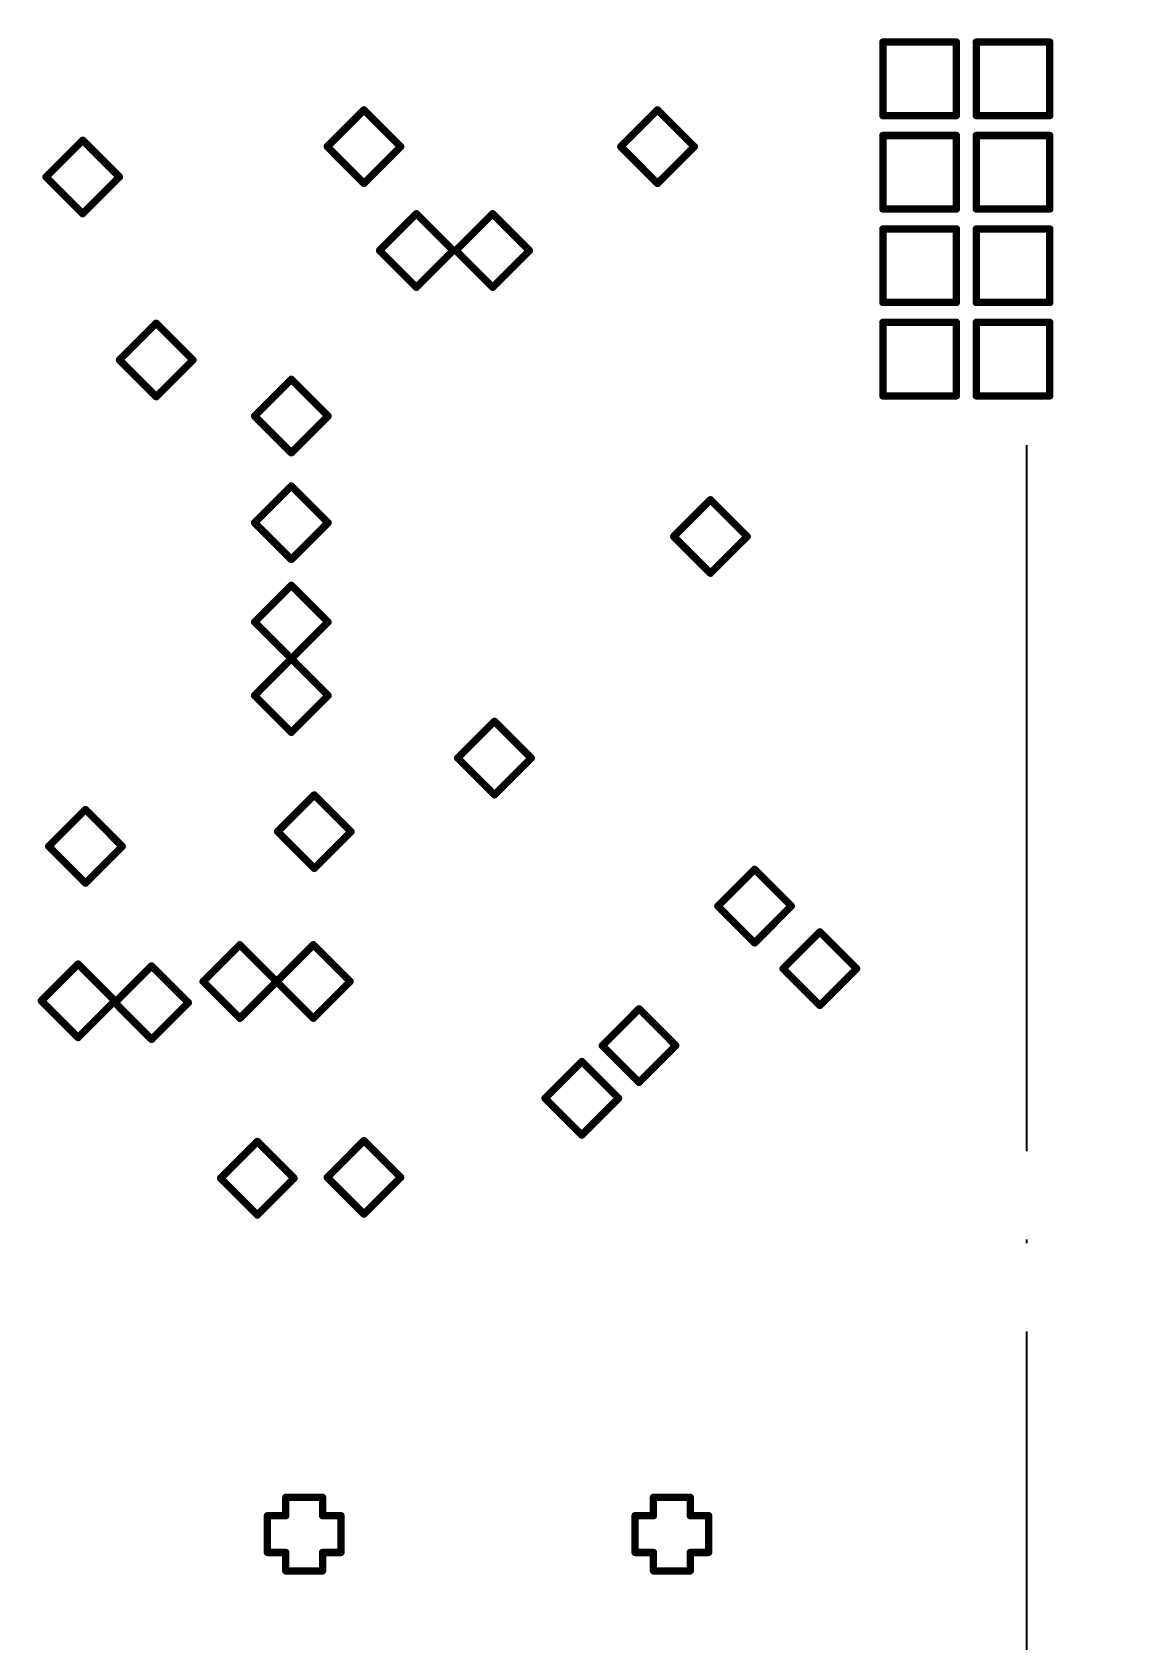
# Model space of a CAD drawing. Header units: millimetres. Extents: x -55 to 2039, y 0 to 512.
# Drawn here: x 207.21 to 237.42, y 171.47 to 215.18 of the extents above; entities that cross this region are included whole.
import ezdxf
from ezdxf import colors
from ezdxf.entities.mleader import LeaderData, LeaderLine
from ezdxf.enums import TextEntityAlignment as Align
from ezdxf.math import Vec2, Vec3

# ---------------------------------------------------------------- set-up
doc = ezdxf.new("R2010")
doc.units = ezdxf.units.MM
doc.linetypes.add('ACAD_ISO04W100', pattern=[30, 24, -3, 0, -3])
doc.linetypes.add('Сплошная', pattern=[0])
for name, color, linetype in [('Drill Drawing', 1, 'Continuous'), ('Виды', 30, 'Continuous'), ('Размеры', 121, 'Continuous')]:
    doc.layers.add(name, color=color, linetype=linetype)
doc.layers.add('текст', color=2, linetype='Continuous', lineweight=30)
doc.styles.add('GOST TYPE B', font='', dxfattribs={"height": 3.5})
doc.styles.get('GOST TYPE B').set_extended_font_data('GOST type B')

# ---------------------------------------------------------------- blocks, each defined once
blk = doc.blocks.new('Шероховатость')
at = {"lineweight": 50, "transparency": 16777216}
for p, q in [((-32.506, -11.445), (-28.785, -5)), ((-28.785, -5), (-5, -5)), ((-10.278, -11.581), (-7.16, -6.181)), ((-34.366, -8.223), (-32.506, -11.445)), ((-11.836, -8.881), (-10.278, -11.581))]:
    blk.add_line(p, q, dxfattribs=at)
at = {"layer": 'текст', "linetype": 'Continuous', "lineweight": 25, "transparency": 16777216, "insert": (-29.093, -6.142), "char_height": 5, "attachment_point": 1, "style": 'GOST TYPE B'}
blk.add_mtext_dynamic_manual_height_columns('Ra6,3{\\fGOST Type AU|b1|i0|c204|p2;(   )}', width=25.94731, gutter_width=17.5, heights=[0], dxfattribs=at)
blk = doc.blocks.new('_DotSmall')
at = {"color": 0, "linetype": 'ByBlock', "lineweight": 60, "const_width": 0.5}
blk.add_lwpolyline([(-0.0625, 0, 1), (0.0625, 0, 1)], format="xyb", close=True, dxfattribs=at)
blk = doc.blocks.new('Вид с →')
at = {"linetype": 'Continuous', "lineweight": 25, "transparency": 16777216}
for q in [(28.03, 4.046), (30.858, 4.046)]:
    blk.add_line((29.444, 2.632), q, dxfattribs=at)
blk.add_circle((32.944, 2.632), 3.5, dxfattribs=at)
blk.add_circle((32.944, 2.632), 3.5, dxfattribs=at)
at = {"linetype": 'Continuous', "lineweight": 50, "transparency": 16777216, "style": 'GOST TYPE B'}
blk.add_attdef('ВИД(_:_)', text='', height=7, dxfattribs=at).set_placement((27.226, 3.5), align=Align.MIDDLE_RIGHT)

msp = doc.modelspace()

# ---------------------------------------------------------------- linework, layer by layer
at = {"layer": 'Drill Drawing'}
for points in [[(230.3456, 214.9145, 0.2, 0.2, 0), (232.3456, 214.9145, 0.2, 0.2, 0)], [(230.3456, 212.9145, 0.2, 0.2, 0), (230.3456, 214.9145, 0.2, 0.2, 0)], [(232.3456, 212.9145, 0.2, 0.2, 0), (232.3456, 214.9145, 0.2, 0.2, 0)], [(232.8856, 214.9145, 0.2, 0.2, 0), (234.8856, 214.9145, 0.2, 0.2, 0)], [(232.8856, 212.9145, 0.2, 0.2, 0), (232.8856, 214.9145, 0.2, 0.2, 0)], [(234.8856, 212.9145, 0.2, 0.2, 0), (234.8856, 214.9145, 0.2, 0.2, 0)], [(215.2306, 212.0715, 0.2, 0.2, 0), (216.2306, 213.0715, 0.2, 0.2, 0)], [(216.2306, 213.0715, 0.2, 0.2, 0), (217.2306, 212.0715, 0.2, 0.2, 0)], [(223.2166, 212.0715, 0.2, 0.2, 0), (224.2166, 213.0715, 0.2, 0.2, 0)], [(224.2166, 213.0715, 0.2, 0.2, 0), (225.2166, 212.0715, 0.2, 0.2, 0)], [(230.3456, 212.9145, 0.2, 0.2, 0), (232.3456, 212.9145, 0.2, 0.2, 0)], [(232.8856, 212.9145, 0.2, 0.2, 0), (234.8856, 212.9145, 0.2, 0.2, 0)], [(230.3456, 212.3745, 0.2, 0.2, 0), (232.3456, 212.3745, 0.2, 0.2, 0)], [(230.3456, 210.3745, 0.2, 0.2, 0), (230.3456, 212.3745, 0.2, 0.2, 0)], [(232.3456, 210.3745, 0.2, 0.2, 0), (232.3456, 212.3745, 0.2, 0.2, 0)], [(232.8856, 212.3745, 0.2, 0.2, 0), (234.8856, 212.3745, 0.2, 0.2, 0)], [(232.8856, 210.3745, 0.2, 0.2, 0), (232.8856, 212.3745, 0.2, 0.2, 0)], [(234.8856, 210.3745, 0.2, 0.2, 0), (234.8856, 212.3745, 0.2, 0.2, 0)], [(207.5806, 211.2465, 0.2, 0.2, 0), (208.5806, 212.2465, 0.2, 0.2, 0)], [(208.5806, 212.2465, 0.2, 0.2, 0), (209.5806, 211.2465, 0.2, 0.2, 0)], [(215.2306, 212.0715, 0.2, 0.2, 0), (216.2306, 211.0715, 0.2, 0.2, 0)], [(216.2306, 211.0715, 0.2, 0.2, 0), (217.2306, 212.0715, 0.2, 0.2, 0)], [(223.2166, 212.0715, 0.2, 0.2, 0), (224.2166, 211.0715, 0.2, 0.2, 0)], [(224.2166, 211.0715, 0.2, 0.2, 0), (225.2166, 212.0715, 0.2, 0.2, 0)], [(207.5806, 211.2465, 0.2, 0.2, 0), (208.5806, 210.2465, 0.2, 0.2, 0)], [(208.5806, 210.2465, 0.2, 0.2, 0), (209.5806, 211.2465, 0.2, 0.2, 0)], [(216.6556, 209.2465, 0.2, 0.2, 0), (217.6556, 210.2465, 0.2, 0.2, 0)], [(217.6556, 210.2465, 0.2, 0.2, 0), (218.6556, 209.2465, 0.2, 0.2, 0)], [(218.7306, 209.2465, 0.2, 0.2, 0), (219.7306, 210.2465, 0.2, 0.2, 0)], [(219.7306, 210.2465, 0.2, 0.2, 0), (220.7306, 209.2465, 0.2, 0.2, 0)], [(230.3456, 210.3745, 0.2, 0.2, 0), (232.3456, 210.3745, 0.2, 0.2, 0)], [(232.8856, 210.3745, 0.2, 0.2, 0), (234.8856, 210.3745, 0.2, 0.2, 0)], [(230.3456, 209.8345, 0.2, 0.2, 0), (232.3456, 209.8345, 0.2, 0.2, 0)], [(230.3456, 207.8345, 0.2, 0.2, 0), (230.3456, 209.8345, 0.2, 0.2, 0)], [(232.3456, 207.8345, 0.2, 0.2, 0), (232.3456, 209.8345, 0.2, 0.2, 0)], [(232.8856, 209.8345, 0.2, 0.2, 0), (234.8856, 209.8345, 0.2, 0.2, 0)], [(232.8856, 207.8345, 0.2, 0.2, 0), (232.8856, 209.8345, 0.2, 0.2, 0)], [(234.8856, 207.8345, 0.2, 0.2, 0), (234.8856, 209.8345, 0.2, 0.2, 0)], [(216.6556, 209.2465, 0.2, 0.2, 0), (217.6556, 208.2465, 0.2, 0.2, 0)], [(217.6556, 208.2465, 0.2, 0.2, 0), (218.6556, 209.2465, 0.2, 0.2, 0)], [(218.7306, 209.2465, 0.2, 0.2, 0), (219.7306, 208.2465, 0.2, 0.2, 0)], [(219.7306, 208.2465, 0.2, 0.2, 0), (220.7306, 209.2465, 0.2, 0.2, 0)], [(230.3456, 207.8345, 0.2, 0.2, 0), (232.3456, 207.8345, 0.2, 0.2, 0)], [(232.8856, 207.8345, 0.2, 0.2, 0), (234.8856, 207.8345, 0.2, 0.2, 0)], [(209.5806, 206.2715, 0.2, 0.2, 0), (210.5806, 207.2715, 0.2, 0.2, 0)], [(210.5806, 207.2715, 0.2, 0.2, 0), (211.5806, 206.2715, 0.2, 0.2, 0)], [(230.3456, 207.2945, 0.2, 0.2, 0), (232.3456, 207.2945, 0.2, 0.2, 0)], [(230.3456, 205.2945, 0.2, 0.2, 0), (230.3456, 207.2945, 0.2, 0.2, 0)], [(232.3456, 205.2945, 0.2, 0.2, 0), (232.3456, 207.2945, 0.2, 0.2, 0)], [(232.8856, 207.2945, 0.2, 0.2, 0), (234.8856, 207.2945, 0.2, 0.2, 0)], [(232.8856, 205.2945, 0.2, 0.2, 0), (232.8856, 207.2945, 0.2, 0.2, 0)], [(234.8856, 205.2945, 0.2, 0.2, 0), (234.8856, 207.2945, 0.2, 0.2, 0)], [(209.5806, 206.2715, 0.2, 0.2, 0), (210.5806, 205.2715, 0.2, 0.2, 0)], [(210.5806, 205.2715, 0.2, 0.2, 0), (211.5806, 206.2715, 0.2, 0.2, 0)], [(213.2556, 204.7465, 0.2, 0.2, 0), (214.2556, 205.7465, 0.2, 0.2, 0)], [(214.2556, 205.7465, 0.2, 0.2, 0), (215.2556, 204.7465, 0.2, 0.2, 0)], [(230.3456, 205.2945, 0.2, 0.2, 0), (232.3456, 205.2945, 0.2, 0.2, 0)], [(232.8856, 205.2945, 0.2, 0.2, 0), (234.8856, 205.2945, 0.2, 0.2, 0)], [(213.2556, 204.7465, 0.2, 0.2, 0), (214.2556, 203.7465, 0.2, 0.2, 0)], [(214.2556, 203.7465, 0.2, 0.2, 0), (215.2556, 204.7465, 0.2, 0.2, 0)], [(213.2556, 201.8465, 0.2, 0.2, 0), (214.2556, 202.8465, 0.2, 0.2, 0)], [(214.2556, 202.8465, 0.2, 0.2, 0), (215.2556, 201.8465, 0.2, 0.2, 0)], [(224.6556, 201.4715, 0.2, 0.2, 0), (225.6556, 202.4715, 0.2, 0.2, 0)], [(225.6556, 202.4715, 0.2, 0.2, 0), (226.6556, 201.4715, 0.2, 0.2, 0)], [(213.2556, 201.8465, 0.2, 0.2, 0), (214.2556, 200.8465, 0.2, 0.2, 0)], [(214.2556, 200.8465, 0.2, 0.2, 0), (215.2556, 201.8465, 0.2, 0.2, 0)], [(224.6556, 201.4715, 0.2, 0.2, 0), (225.6556, 200.4715, 0.2, 0.2, 0)], [(225.6556, 200.4715, 0.2, 0.2, 0), (226.6556, 201.4715, 0.2, 0.2, 0)], [(213.2556, 199.1465, 0.2, 0.2, 0), (214.2556, 200.1465, 0.2, 0.2, 0)], [(214.2556, 200.1465, 0.2, 0.2, 0), (215.2556, 199.1465, 0.2, 0.2, 0)], [(213.2556, 199.1465, 0.2, 0.2, 0), (214.2556, 198.1465, 0.2, 0.2, 0)], [(214.2556, 198.1465, 0.2, 0.2, 0), (215.2556, 199.1465, 0.2, 0.2, 0)], [(213.2556, 197.1465, 0.2, 0.2, 0), (214.2556, 198.1465, 0.2, 0.2, 0)], [(214.2556, 198.1465, 0.2, 0.2, 0), (215.2556, 197.1465, 0.2, 0.2, 0)], [(213.2556, 197.1465, 0.2, 0.2, 0), (214.2556, 196.1465, 0.2, 0.2, 0)], [(214.2556, 196.1465, 0.2, 0.2, 0), (215.2556, 197.1465, 0.2, 0.2, 0)], [(218.7806, 195.4465, 0.2, 0.2, 0), (219.7806, 196.4465, 0.2, 0.2, 0)], [(219.7806, 196.4465, 0.2, 0.2, 0), (220.7806, 195.4465, 0.2, 0.2, 0)], [(218.7806, 195.4465, 0.2, 0.2, 0), (219.7806, 194.4465, 0.2, 0.2, 0)], [(219.7806, 194.4465, 0.2, 0.2, 0), (220.7806, 195.4465, 0.2, 0.2, 0)], [(213.8806, 193.4465, 0.2, 0.2, 0), (214.8806, 194.4465, 0.2, 0.2, 0)], [(214.8806, 194.4465, 0.2, 0.2, 0), (215.8806, 193.4465, 0.2, 0.2, 0)], [(207.6556, 193.0465, 0.2, 0.2, 0), (208.6556, 194.0465, 0.2, 0.2, 0)], [(208.6556, 194.0465, 0.2, 0.2, 0), (209.6556, 193.0465, 0.2, 0.2, 0)], [(213.8806, 193.4465, 0.2, 0.2, 0), (214.8806, 192.4465, 0.2, 0.2, 0)], [(214.8806, 192.4465, 0.2, 0.2, 0), (215.8806, 193.4465, 0.2, 0.2, 0)], [(207.6556, 193.0465, 0.2, 0.2, 0), (208.6556, 192.0465, 0.2, 0.2, 0)], [(208.6556, 192.0465, 0.2, 0.2, 0), (209.6556, 193.0465, 0.2, 0.2, 0)], [(225.8556, 191.4215, 0.2, 0.2, 0), (226.8556, 192.4215, 0.2, 0.2, 0)], [(226.8556, 192.4215, 0.2, 0.2, 0), (227.8556, 191.4215, 0.2, 0.2, 0)], [(225.8556, 191.4215, 0.2, 0.2, 0), (226.8556, 190.4215, 0.2, 0.2, 0)], [(226.8556, 190.4215, 0.2, 0.2, 0), (227.8556, 191.4215, 0.2, 0.2, 0)], [(227.6306, 189.7215, 0.2, 0.2, 0), (228.6306, 190.7215, 0.2, 0.2, 0)], [(228.6306, 190.7215, 0.2, 0.2, 0), (229.6306, 189.7215, 0.2, 0.2, 0)], [(211.8556, 189.3715, 0.2, 0.2, 0), (212.8556, 190.3715, 0.2, 0.2, 0)], [(212.8556, 190.3715, 0.2, 0.2, 0), (213.8556, 189.3715, 0.2, 0.2, 0)], [(213.8556, 189.3715, 0.2, 0.2, 0), (214.8556, 190.3715, 0.2, 0.2, 0)], [(214.8556, 190.3715, 0.2, 0.2, 0), (215.8556, 189.3715, 0.2, 0.2, 0)], [(207.4556, 188.8465, 0.2, 0.2, 0), (208.4556, 189.8465, 0.2, 0.2, 0)], [(208.4556, 189.8465, 0.2, 0.2, 0), (209.4556, 188.8465, 0.2, 0.2, 0)], [(209.4556, 188.7965, 0.2, 0.2, 0), (210.4556, 189.7965, 0.2, 0.2, 0)], [(210.4556, 189.7965, 0.2, 0.2, 0), (211.4556, 188.7965, 0.2, 0.2, 0)], [(227.6306, 189.7215, 0.2, 0.2, 0), (228.6306, 188.7215, 0.2, 0.2, 0)], [(228.6306, 188.7215, 0.2, 0.2, 0), (229.6306, 189.7215, 0.2, 0.2, 0)], [(211.8556, 189.3715, 0.2, 0.2, 0), (212.8556, 188.3715, 0.2, 0.2, 0)], [(212.8556, 188.3715, 0.2, 0.2, 0), (213.8556, 189.3715, 0.2, 0.2, 0)], [(213.8556, 189.3715, 0.2, 0.2, 0), (214.8556, 188.3715, 0.2, 0.2, 0)], [(214.8556, 188.3715, 0.2, 0.2, 0), (215.8556, 189.3715, 0.2, 0.2, 0)], [(207.4556, 188.8465, 0.2, 0.2, 0), (208.4556, 187.8465, 0.2, 0.2, 0)], [(208.4556, 187.8465, 0.2, 0.2, 0), (209.4556, 188.8465, 0.2, 0.2, 0)], [(209.4556, 188.7965, 0.2, 0.2, 0), (210.4556, 187.7965, 0.2, 0.2, 0)], [(210.4556, 187.7965, 0.2, 0.2, 0), (211.4556, 188.7965, 0.2, 0.2, 0)], [(222.713, 187.6289, 0.2, 0.2, 0), (223.713, 188.6289, 0.2, 0.2, 0)], [(223.713, 188.6289, 0.2, 0.2, 0), (224.713, 187.6289, 0.2, 0.2, 0)], [(222.713, 187.6289, 0.2, 0.2, 0), (223.713, 186.6289, 0.2, 0.2, 0)], [(223.713, 186.6289, 0.2, 0.2, 0), (224.713, 187.6289, 0.2, 0.2, 0)], [(221.1556, 186.1965, 0.2, 0.2, 0), (222.1556, 187.1965, 0.2, 0.2, 0)], [(222.1556, 187.1965, 0.2, 0.2, 0), (223.1556, 186.1965, 0.2, 0.2, 0)], [(221.1556, 186.1965, 0.2, 0.2, 0), (222.1556, 185.1965, 0.2, 0.2, 0)], [(222.1556, 185.1965, 0.2, 0.2, 0), (223.1556, 186.1965, 0.2, 0.2, 0)], [(212.3306, 184.0215, 0.2, 0.2, 0), (213.3306, 185.0215, 0.2, 0.2, 0)], [(213.3306, 185.0215, 0.2, 0.2, 0), (214.3306, 184.0215, 0.2, 0.2, 0)], [(215.2306, 184.0465, 0.2, 0.2, 0), (216.2306, 185.0465, 0.2, 0.2, 0)], [(216.2306, 185.0465, 0.2, 0.2, 0), (217.2306, 184.0465, 0.2, 0.2, 0)], [(212.3306, 184.0215, 0.2, 0.2, 0), (213.3306, 183.0215, 0.2, 0.2, 0)], [(213.3306, 183.0215, 0.2, 0.2, 0), (214.3306, 184.0215, 0.2, 0.2, 0)], [(215.2306, 184.0465, 0.2, 0.2, 0), (216.2306, 183.0465, 0.2, 0.2, 0)], [(216.2306, 183.0465, 0.2, 0.2, 0), (217.2306, 184.0465, 0.2, 0.2, 0)], [(214.1056, 174.8465, 0.2, 0.2, 0), (214.1056, 175.3465, 0.2, 0.2, 0)], [(214.1056, 175.3465, 0.2, 0.2, 0), (215.1056, 175.3465, 0.2, 0.2, 0)], [(215.1056, 174.8465, 0.2, 0.2, 0), (215.1056, 175.3465, 0.2, 0.2, 0)], [(224.1056, 174.8465, 0.2, 0.2, 0), (224.1056, 175.3465, 0.2, 0.2, 0)], [(224.1056, 175.3465, 0.2, 0.2, 0), (225.1056, 175.3465, 0.2, 0.2, 0)], [(225.1056, 174.8465, 0.2, 0.2, 0), (225.1056, 175.3465, 0.2, 0.2, 0)], [(213.6056, 173.8465, 0.2, 0.2, 0), (213.6056, 174.8465, 0.2, 0.2, 0)], [(213.6056, 174.8465, 0.2, 0.2, 0), (214.1056, 174.8465, 0.2, 0.2, 0)], [(215.1056, 174.8465, 0.2, 0.2, 0), (215.6056, 174.8465, 0.2, 0.2, 0)], [(215.6056, 173.8465, 0.2, 0.2, 0), (215.6056, 174.8465, 0.2, 0.2, 0)], [(223.6056, 173.8465, 0.2, 0.2, 0), (223.6056, 174.8465, 0.2, 0.2, 0)], [(223.6056, 174.8465, 0.2, 0.2, 0), (224.1056, 174.8465, 0.2, 0.2, 0)], [(225.1056, 174.8465, 0.2, 0.2, 0), (225.6056, 174.8465, 0.2, 0.2, 0)], [(225.6056, 173.8465, 0.2, 0.2, 0), (225.6056, 174.8465, 0.2, 0.2, 0)], [(213.6056, 173.8465, 0.2, 0.2, 0), (214.1056, 173.8465, 0.2, 0.2, 0)], [(214.1056, 173.3465, 0.2, 0.2, 0), (214.1056, 173.8465, 0.2, 0.2, 0)], [(215.1056, 173.8465, 0.2, 0.2, 0), (215.6056, 173.8465, 0.2, 0.2, 0)], [(215.1056, 173.3465, 0.2, 0.2, 0), (215.1056, 173.8465, 0.2, 0.2, 0)], [(223.6056, 173.8465, 0.2, 0.2, 0), (224.1056, 173.8465, 0.2, 0.2, 0)], [(224.1056, 173.3465, 0.2, 0.2, 0), (224.1056, 173.8465, 0.2, 0.2, 0)], [(225.1056, 173.8465, 0.2, 0.2, 0), (225.6056, 173.8465, 0.2, 0.2, 0)], [(225.1056, 173.3465, 0.2, 0.2, 0), (225.1056, 173.8465, 0.2, 0.2, 0)], [(214.1056, 173.3465, 0.2, 0.2, 0), (215.1056, 173.3465, 0.2, 0.2, 0)], [(224.1056, 173.3465, 0.2, 0.2, 0), (225.1056, 173.3465, 0.2, 0.2, 0)]]:
    msp.add_lwpolyline(points, format="xyseb", dxfattribs=at)
for points in [[(230.2956, 214.9145, 0.1, 0.1, 1), (230.3956, 214.9145, 0.1, 0.1, 1)], [(230.2956, 214.9145, 0.1, 0.1, 1), (230.3956, 214.9145, 0.1, 0.1, 1)], [(232.2956, 214.9145, 0.1, 0.1, 1), (232.3956, 214.9145, 0.1, 0.1, 1)], [(232.2956, 214.9145, 0.1, 0.1, 1), (232.3956, 214.9145, 0.1, 0.1, 1)], [(232.8356, 214.9145, 0.1, 0.1, 1), (232.9356, 214.9145, 0.1, 0.1, 1)], [(232.8356, 214.9145, 0.1, 0.1, 1), (232.9356, 214.9145, 0.1, 0.1, 1)], [(234.8356, 214.9145, 0.1, 0.1, 1), (234.9356, 214.9145, 0.1, 0.1, 1)], [(234.8356, 214.9145, 0.1, 0.1, 1), (234.9356, 214.9145, 0.1, 0.1, 1)], [(216.1806, 213.0715, 0.1, 0.1, 1), (216.2806, 213.0715, 0.1, 0.1, 1)], [(216.1806, 213.0715, 0.1, 0.1, 1), (216.2806, 213.0715, 0.1, 0.1, 1)], [(224.1666, 213.0715, 0.1, 0.1, 1), (224.2666, 213.0715, 0.1, 0.1, 1)], [(224.1666, 213.0715, 0.1, 0.1, 1), (224.2666, 213.0715, 0.1, 0.1, 1)], [(230.2956, 212.9145, 0.1, 0.1, 1), (230.3956, 212.9145, 0.1, 0.1, 1)], [(230.2956, 212.9145, 0.1, 0.1, 1), (230.3956, 212.9145, 0.1, 0.1, 1)], [(232.2956, 212.9145, 0.1, 0.1, 1), (232.3956, 212.9145, 0.1, 0.1, 1)], [(232.2956, 212.9145, 0.1, 0.1, 1), (232.3956, 212.9145, 0.1, 0.1, 1)], [(232.8356, 212.9145, 0.1, 0.1, 1), (232.9356, 212.9145, 0.1, 0.1, 1)], [(232.8356, 212.9145, 0.1, 0.1, 1), (232.9356, 212.9145, 0.1, 0.1, 1)], [(234.8356, 212.9145, 0.1, 0.1, 1), (234.9356, 212.9145, 0.1, 0.1, 1)], [(234.8356, 212.9145, 0.1, 0.1, 1), (234.9356, 212.9145, 0.1, 0.1, 1)], [(230.2956, 212.3745, 0.1, 0.1, 1), (230.3956, 212.3745, 0.1, 0.1, 1)], [(230.2956, 212.3745, 0.1, 0.1, 1), (230.3956, 212.3745, 0.1, 0.1, 1)], [(232.2956, 212.3745, 0.1, 0.1, 1), (232.3956, 212.3745, 0.1, 0.1, 1)], [(232.2956, 212.3745, 0.1, 0.1, 1), (232.3956, 212.3745, 0.1, 0.1, 1)], [(232.8356, 212.3745, 0.1, 0.1, 1), (232.9356, 212.3745, 0.1, 0.1, 1)], [(232.8356, 212.3745, 0.1, 0.1, 1), (232.9356, 212.3745, 0.1, 0.1, 1)], [(234.8356, 212.3745, 0.1, 0.1, 1), (234.9356, 212.3745, 0.1, 0.1, 1)], [(234.8356, 212.3745, 0.1, 0.1, 1), (234.9356, 212.3745, 0.1, 0.1, 1)], [(208.5306, 212.2465, 0.1, 0.1, 1), (208.6306, 212.2465, 0.1, 0.1, 1)], [(208.5306, 212.2465, 0.1, 0.1, 1), (208.6306, 212.2465, 0.1, 0.1, 1)], [(215.1806, 212.0715, 0.1, 0.1, 1), (215.2806, 212.0715, 0.1, 0.1, 1)], [(215.1806, 212.0715, 0.1, 0.1, 1), (215.2806, 212.0715, 0.1, 0.1, 1)], [(217.1806, 212.0715, 0.1, 0.1, 1), (217.2806, 212.0715, 0.1, 0.1, 1)], [(217.1806, 212.0715, 0.1, 0.1, 1), (217.2806, 212.0715, 0.1, 0.1, 1)], [(223.1666, 212.0715, 0.1, 0.1, 1), (223.2666, 212.0715, 0.1, 0.1, 1)], [(223.1666, 212.0715, 0.1, 0.1, 1), (223.2666, 212.0715, 0.1, 0.1, 1)], [(225.1666, 212.0715, 0.1, 0.1, 1), (225.2666, 212.0715, 0.1, 0.1, 1)], [(225.1666, 212.0715, 0.1, 0.1, 1), (225.2666, 212.0715, 0.1, 0.1, 1)], [(207.5306, 211.2465, 0.1, 0.1, 1), (207.6306, 211.2465, 0.1, 0.1, 1)], [(207.5306, 211.2465, 0.1, 0.1, 1), (207.6306, 211.2465, 0.1, 0.1, 1)], [(209.5306, 211.2465, 0.1, 0.1, 1), (209.6306, 211.2465, 0.1, 0.1, 1)], [(209.5306, 211.2465, 0.1, 0.1, 1), (209.6306, 211.2465, 0.1, 0.1, 1)], [(216.1806, 211.0715, 0.1, 0.1, 1), (216.2806, 211.0715, 0.1, 0.1, 1)], [(216.1806, 211.0715, 0.1, 0.1, 1), (216.2806, 211.0715, 0.1, 0.1, 1)], [(224.1666, 211.0715, 0.1, 0.1, 1), (224.2666, 211.0715, 0.1, 0.1, 1)], [(224.1666, 211.0715, 0.1, 0.1, 1), (224.2666, 211.0715, 0.1, 0.1, 1)], [(208.5306, 210.2465, 0.1, 0.1, 1), (208.6306, 210.2465, 0.1, 0.1, 1)], [(208.5306, 210.2465, 0.1, 0.1, 1), (208.6306, 210.2465, 0.1, 0.1, 1)], [(217.6056, 210.2465, 0.1, 0.1, 1), (217.7056, 210.2465, 0.1, 0.1, 1)], [(217.6056, 210.2465, 0.1, 0.1, 1), (217.7056, 210.2465, 0.1, 0.1, 1)], [(219.6806, 210.2465, 0.1, 0.1, 1), (219.7806, 210.2465, 0.1, 0.1, 1)], [(219.6806, 210.2465, 0.1, 0.1, 1), (219.7806, 210.2465, 0.1, 0.1, 1)], [(230.2956, 210.3745, 0.1, 0.1, 1), (230.3956, 210.3745, 0.1, 0.1, 1)], [(230.2956, 210.3745, 0.1, 0.1, 1), (230.3956, 210.3745, 0.1, 0.1, 1)], [(232.2956, 210.3745, 0.1, 0.1, 1), (232.3956, 210.3745, 0.1, 0.1, 1)], [(232.2956, 210.3745, 0.1, 0.1, 1), (232.3956, 210.3745, 0.1, 0.1, 1)], [(232.8356, 210.3745, 0.1, 0.1, 1), (232.9356, 210.3745, 0.1, 0.1, 1)], [(232.8356, 210.3745, 0.1, 0.1, 1), (232.9356, 210.3745, 0.1, 0.1, 1)], [(234.8356, 210.3745, 0.1, 0.1, 1), (234.9356, 210.3745, 0.1, 0.1, 1)], [(234.8356, 210.3745, 0.1, 0.1, 1), (234.9356, 210.3745, 0.1, 0.1, 1)], [(230.2956, 209.8345, 0.1, 0.1, 1), (230.3956, 209.8345, 0.1, 0.1, 1)], [(230.2956, 209.8345, 0.1, 0.1, 1), (230.3956, 209.8345, 0.1, 0.1, 1)], [(232.2956, 209.8345, 0.1, 0.1, 1), (232.3956, 209.8345, 0.1, 0.1, 1)], [(232.2956, 209.8345, 0.1, 0.1, 1), (232.3956, 209.8345, 0.1, 0.1, 1)], [(232.8356, 209.8345, 0.1, 0.1, 1), (232.9356, 209.8345, 0.1, 0.1, 1)], [(232.8356, 209.8345, 0.1, 0.1, 1), (232.9356, 209.8345, 0.1, 0.1, 1)], [(234.8356, 209.8345, 0.1, 0.1, 1), (234.9356, 209.8345, 0.1, 0.1, 1)], [(234.8356, 209.8345, 0.1, 0.1, 1), (234.9356, 209.8345, 0.1, 0.1, 1)], [(216.6056, 209.2465, 0.1, 0.1, 1), (216.7056, 209.2465, 0.1, 0.1, 1)], [(216.6056, 209.2465, 0.1, 0.1, 1), (216.7056, 209.2465, 0.1, 0.1, 1)], [(218.6056, 209.2465, 0.1, 0.1, 1), (218.7056, 209.2465, 0.1, 0.1, 1)], [(218.6056, 209.2465, 0.1, 0.1, 1), (218.7056, 209.2465, 0.1, 0.1, 1)], [(218.6806, 209.2465, 0.1, 0.1, 1), (218.7806, 209.2465, 0.1, 0.1, 1)], [(218.6806, 209.2465, 0.1, 0.1, 1), (218.7806, 209.2465, 0.1, 0.1, 1)], [(220.6806, 209.2465, 0.1, 0.1, 1), (220.7806, 209.2465, 0.1, 0.1, 1)], [(220.6806, 209.2465, 0.1, 0.1, 1), (220.7806, 209.2465, 0.1, 0.1, 1)], [(217.6056, 208.2465, 0.1, 0.1, 1), (217.7056, 208.2465, 0.1, 0.1, 1)], [(217.6056, 208.2465, 0.1, 0.1, 1), (217.7056, 208.2465, 0.1, 0.1, 1)], [(219.6806, 208.2465, 0.1, 0.1, 1), (219.7806, 208.2465, 0.1, 0.1, 1)], [(219.6806, 208.2465, 0.1, 0.1, 1), (219.7806, 208.2465, 0.1, 0.1, 1)], [(230.2956, 207.8345, 0.1, 0.1, 1), (230.3956, 207.8345, 0.1, 0.1, 1)], [(230.2956, 207.8345, 0.1, 0.1, 1), (230.3956, 207.8345, 0.1, 0.1, 1)], [(232.2956, 207.8345, 0.1, 0.1, 1), (232.3956, 207.8345, 0.1, 0.1, 1)], [(232.2956, 207.8345, 0.1, 0.1, 1), (232.3956, 207.8345, 0.1, 0.1, 1)], [(232.8356, 207.8345, 0.1, 0.1, 1), (232.9356, 207.8345, 0.1, 0.1, 1)], [(232.8356, 207.8345, 0.1, 0.1, 1), (232.9356, 207.8345, 0.1, 0.1, 1)], [(234.8356, 207.8345, 0.1, 0.1, 1), (234.9356, 207.8345, 0.1, 0.1, 1)], [(234.8356, 207.8345, 0.1, 0.1, 1), (234.9356, 207.8345, 0.1, 0.1, 1)], [(210.5306, 207.2715, 0.1, 0.1, 1), (210.6306, 207.2715, 0.1, 0.1, 1)], [(210.5306, 207.2715, 0.1, 0.1, 1), (210.6306, 207.2715, 0.1, 0.1, 1)], [(230.2956, 207.2945, 0.1, 0.1, 1), (230.3956, 207.2945, 0.1, 0.1, 1)], [(230.2956, 207.2945, 0.1, 0.1, 1), (230.3956, 207.2945, 0.1, 0.1, 1)], [(232.2956, 207.2945, 0.1, 0.1, 1), (232.3956, 207.2945, 0.1, 0.1, 1)], [(232.2956, 207.2945, 0.1, 0.1, 1), (232.3956, 207.2945, 0.1, 0.1, 1)], [(232.8356, 207.2945, 0.1, 0.1, 1), (232.9356, 207.2945, 0.1, 0.1, 1)], [(232.8356, 207.2945, 0.1, 0.1, 1), (232.9356, 207.2945, 0.1, 0.1, 1)], [(234.8356, 207.2945, 0.1, 0.1, 1), (234.9356, 207.2945, 0.1, 0.1, 1)], [(234.8356, 207.2945, 0.1, 0.1, 1), (234.9356, 207.2945, 0.1, 0.1, 1)], [(209.5306, 206.2715, 0.1, 0.1, 1), (209.6306, 206.2715, 0.1, 0.1, 1)], [(209.5306, 206.2715, 0.1, 0.1, 1), (209.6306, 206.2715, 0.1, 0.1, 1)], [(211.5306, 206.2715, 0.1, 0.1, 1), (211.6306, 206.2715, 0.1, 0.1, 1)], [(211.5306, 206.2715, 0.1, 0.1, 1), (211.6306, 206.2715, 0.1, 0.1, 1)], [(214.2056, 205.7465, 0.1, 0.1, 1), (214.3056, 205.7465, 0.1, 0.1, 1)], [(214.2056, 205.7465, 0.1, 0.1, 1), (214.3056, 205.7465, 0.1, 0.1, 1)], [(210.5306, 205.2715, 0.1, 0.1, 1), (210.6306, 205.2715, 0.1, 0.1, 1)], [(210.5306, 205.2715, 0.1, 0.1, 1), (210.6306, 205.2715, 0.1, 0.1, 1)], [(230.2956, 205.2945, 0.1, 0.1, 1), (230.3956, 205.2945, 0.1, 0.1, 1)], [(230.2956, 205.2945, 0.1, 0.1, 1), (230.3956, 205.2945, 0.1, 0.1, 1)], [(232.2956, 205.2945, 0.1, 0.1, 1), (232.3956, 205.2945, 0.1, 0.1, 1)], [(232.2956, 205.2945, 0.1, 0.1, 1), (232.3956, 205.2945, 0.1, 0.1, 1)], [(232.8356, 205.2945, 0.1, 0.1, 1), (232.9356, 205.2945, 0.1, 0.1, 1)], [(232.8356, 205.2945, 0.1, 0.1, 1), (232.9356, 205.2945, 0.1, 0.1, 1)], [(234.8356, 205.2945, 0.1, 0.1, 1), (234.9356, 205.2945, 0.1, 0.1, 1)], [(234.8356, 205.2945, 0.1, 0.1, 1), (234.9356, 205.2945, 0.1, 0.1, 1)], [(213.2056, 204.7465, 0.1, 0.1, 1), (213.3056, 204.7465, 0.1, 0.1, 1)], [(213.2056, 204.7465, 0.1, 0.1, 1), (213.3056, 204.7465, 0.1, 0.1, 1)], [(215.2056, 204.7465, 0.1, 0.1, 1), (215.3056, 204.7465, 0.1, 0.1, 1)], [(215.2056, 204.7465, 0.1, 0.1, 1), (215.3056, 204.7465, 0.1, 0.1, 1)], [(214.2056, 203.7465, 0.1, 0.1, 1), (214.3056, 203.7465, 0.1, 0.1, 1)], [(214.2056, 203.7465, 0.1, 0.1, 1), (214.3056, 203.7465, 0.1, 0.1, 1)], [(214.2056, 202.8465, 0.1, 0.1, 1), (214.3056, 202.8465, 0.1, 0.1, 1)], [(214.2056, 202.8465, 0.1, 0.1, 1), (214.3056, 202.8465, 0.1, 0.1, 1)], [(225.6056, 202.4715, 0.1, 0.1, 1), (225.7056, 202.4715, 0.1, 0.1, 1)], [(225.6056, 202.4715, 0.1, 0.1, 1), (225.7056, 202.4715, 0.1, 0.1, 1)], [(213.2056, 201.8465, 0.1, 0.1, 1), (213.3056, 201.8465, 0.1, 0.1, 1)], [(213.2056, 201.8465, 0.1, 0.1, 1), (213.3056, 201.8465, 0.1, 0.1, 1)], [(215.2056, 201.8465, 0.1, 0.1, 1), (215.3056, 201.8465, 0.1, 0.1, 1)], [(215.2056, 201.8465, 0.1, 0.1, 1), (215.3056, 201.8465, 0.1, 0.1, 1)], [(224.6056, 201.4715, 0.1, 0.1, 1), (224.7056, 201.4715, 0.1, 0.1, 1)], [(224.6056, 201.4715, 0.1, 0.1, 1), (224.7056, 201.4715, 0.1, 0.1, 1)], [(226.6056, 201.4715, 0.1, 0.1, 1), (226.7056, 201.4715, 0.1, 0.1, 1)], [(226.6056, 201.4715, 0.1, 0.1, 1), (226.7056, 201.4715, 0.1, 0.1, 1)], [(214.2056, 200.8465, 0.1, 0.1, 1), (214.3056, 200.8465, 0.1, 0.1, 1)], [(214.2056, 200.8465, 0.1, 0.1, 1), (214.3056, 200.8465, 0.1, 0.1, 1)], [(214.2056, 200.1465, 0.1, 0.1, 1), (214.3056, 200.1465, 0.1, 0.1, 1)], [(214.2056, 200.1465, 0.1, 0.1, 1), (214.3056, 200.1465, 0.1, 0.1, 1)], [(225.6056, 200.4715, 0.1, 0.1, 1), (225.7056, 200.4715, 0.1, 0.1, 1)], [(225.6056, 200.4715, 0.1, 0.1, 1), (225.7056, 200.4715, 0.1, 0.1, 1)], [(213.2056, 199.1465, 0.1, 0.1, 1), (213.3056, 199.1465, 0.1, 0.1, 1)], [(213.2056, 199.1465, 0.1, 0.1, 1), (213.3056, 199.1465, 0.1, 0.1, 1)], [(215.2056, 199.1465, 0.1, 0.1, 1), (215.3056, 199.1465, 0.1, 0.1, 1)], [(215.2056, 199.1465, 0.1, 0.1, 1), (215.3056, 199.1465, 0.1, 0.1, 1)], [(214.2056, 198.1465, 0.1, 0.1, 1), (214.3056, 198.1465, 0.1, 0.1, 1)], [(214.2056, 198.1465, 0.1, 0.1, 1), (214.3056, 198.1465, 0.1, 0.1, 1)], [(214.2056, 198.1465, 0.1, 0.1, 1), (214.3056, 198.1465, 0.1, 0.1, 1)], [(214.2056, 198.1465, 0.1, 0.1, 1), (214.3056, 198.1465, 0.1, 0.1, 1)], [(213.2056, 197.1465, 0.1, 0.1, 1), (213.3056, 197.1465, 0.1, 0.1, 1)], [(213.2056, 197.1465, 0.1, 0.1, 1), (213.3056, 197.1465, 0.1, 0.1, 1)], [(215.2056, 197.1465, 0.1, 0.1, 1), (215.3056, 197.1465, 0.1, 0.1, 1)], [(215.2056, 197.1465, 0.1, 0.1, 1), (215.3056, 197.1465, 0.1, 0.1, 1)], [(219.7306, 196.4465, 0.1, 0.1, 1), (219.8306, 196.4465, 0.1, 0.1, 1)], [(219.7306, 196.4465, 0.1, 0.1, 1), (219.8306, 196.4465, 0.1, 0.1, 1)], [(214.2056, 196.1465, 0.1, 0.1, 1), (214.3056, 196.1465, 0.1, 0.1, 1)], [(214.2056, 196.1465, 0.1, 0.1, 1), (214.3056, 196.1465, 0.1, 0.1, 1)], [(218.7306, 195.4465, 0.1, 0.1, 1), (218.8306, 195.4465, 0.1, 0.1, 1)], [(218.7306, 195.4465, 0.1, 0.1, 1), (218.8306, 195.4465, 0.1, 0.1, 1)], [(220.7306, 195.4465, 0.1, 0.1, 1), (220.8306, 195.4465, 0.1, 0.1, 1)], [(220.7306, 195.4465, 0.1, 0.1, 1), (220.8306, 195.4465, 0.1, 0.1, 1)], [(214.8306, 194.4465, 0.1, 0.1, 1), (214.9306, 194.4465, 0.1, 0.1, 1)], [(214.8306, 194.4465, 0.1, 0.1, 1), (214.9306, 194.4465, 0.1, 0.1, 1)], [(219.7306, 194.4465, 0.1, 0.1, 1), (219.8306, 194.4465, 0.1, 0.1, 1)], [(219.7306, 194.4465, 0.1, 0.1, 1), (219.8306, 194.4465, 0.1, 0.1, 1)], [(208.6056, 194.0465, 0.1, 0.1, 1), (208.7056, 194.0465, 0.1, 0.1, 1)], [(208.6056, 194.0465, 0.1, 0.1, 1), (208.7056, 194.0465, 0.1, 0.1, 1)], [(213.8306, 193.4465, 0.1, 0.1, 1), (213.9306, 193.4465, 0.1, 0.1, 1)], [(213.8306, 193.4465, 0.1, 0.1, 1), (213.9306, 193.4465, 0.1, 0.1, 1)], [(215.8306, 193.4465, 0.1, 0.1, 1), (215.9306, 193.4465, 0.1, 0.1, 1)], [(215.8306, 193.4465, 0.1, 0.1, 1), (215.9306, 193.4465, 0.1, 0.1, 1)], [(207.6056, 193.0465, 0.1, 0.1, 1), (207.7056, 193.0465, 0.1, 0.1, 1)], [(207.6056, 193.0465, 0.1, 0.1, 1), (207.7056, 193.0465, 0.1, 0.1, 1)], [(209.6056, 193.0465, 0.1, 0.1, 1), (209.7056, 193.0465, 0.1, 0.1, 1)], [(209.6056, 193.0465, 0.1, 0.1, 1), (209.7056, 193.0465, 0.1, 0.1, 1)], [(214.8306, 192.4465, 0.1, 0.1, 1), (214.9306, 192.4465, 0.1, 0.1, 1)], [(214.8306, 192.4465, 0.1, 0.1, 1), (214.9306, 192.4465, 0.1, 0.1, 1)], [(226.8056, 192.4215, 0.1, 0.1, 1), (226.9056, 192.4215, 0.1, 0.1, 1)], [(226.8056, 192.4215, 0.1, 0.1, 1), (226.9056, 192.4215, 0.1, 0.1, 1)], [(208.6056, 192.0465, 0.1, 0.1, 1), (208.7056, 192.0465, 0.1, 0.1, 1)], [(208.6056, 192.0465, 0.1, 0.1, 1), (208.7056, 192.0465, 0.1, 0.1, 1)], [(225.8056, 191.4215, 0.1, 0.1, 1), (225.9056, 191.4215, 0.1, 0.1, 1)], [(225.8056, 191.4215, 0.1, 0.1, 1), (225.9056, 191.4215, 0.1, 0.1, 1)], [(227.8056, 191.4215, 0.1, 0.1, 1), (227.9056, 191.4215, 0.1, 0.1, 1)], [(227.8056, 191.4215, 0.1, 0.1, 1), (227.9056, 191.4215, 0.1, 0.1, 1)], [(228.5806, 190.7215, 0.1, 0.1, 1), (228.6806, 190.7215, 0.1, 0.1, 1)], [(228.5806, 190.7215, 0.1, 0.1, 1), (228.6806, 190.7215, 0.1, 0.1, 1)], [(212.8056, 190.3715, 0.1, 0.1, 1), (212.9056, 190.3715, 0.1, 0.1, 1)], [(212.8056, 190.3715, 0.1, 0.1, 1), (212.9056, 190.3715, 0.1, 0.1, 1)], [(214.8056, 190.3715, 0.1, 0.1, 1), (214.9056, 190.3715, 0.1, 0.1, 1)], [(214.8056, 190.3715, 0.1, 0.1, 1), (214.9056, 190.3715, 0.1, 0.1, 1)], [(226.8056, 190.4215, 0.1, 0.1, 1), (226.9056, 190.4215, 0.1, 0.1, 1)], [(226.8056, 190.4215, 0.1, 0.1, 1), (226.9056, 190.4215, 0.1, 0.1, 1)], [(208.4056, 189.8465, 0.1, 0.1, 1), (208.5056, 189.8465, 0.1, 0.1, 1)], [(208.4056, 189.8465, 0.1, 0.1, 1), (208.5056, 189.8465, 0.1, 0.1, 1)], [(210.4056, 189.7965, 0.1, 0.1, 1), (210.5056, 189.7965, 0.1, 0.1, 1)], [(210.4056, 189.7965, 0.1, 0.1, 1), (210.5056, 189.7965, 0.1, 0.1, 1)], [(227.5806, 189.7215, 0.1, 0.1, 1), (227.6806, 189.7215, 0.1, 0.1, 1)], [(227.5806, 189.7215, 0.1, 0.1, 1), (227.6806, 189.7215, 0.1, 0.1, 1)], [(229.5806, 189.7215, 0.1, 0.1, 1), (229.6806, 189.7215, 0.1, 0.1, 1)], [(229.5806, 189.7215, 0.1, 0.1, 1), (229.6806, 189.7215, 0.1, 0.1, 1)], [(211.8056, 189.3715, 0.1, 0.1, 1), (211.9056, 189.3715, 0.1, 0.1, 1)], [(211.8056, 189.3715, 0.1, 0.1, 1), (211.9056, 189.3715, 0.1, 0.1, 1)], [(213.8056, 189.3715, 0.1, 0.1, 1), (213.9056, 189.3715, 0.1, 0.1, 1)], [(213.8056, 189.3715, 0.1, 0.1, 1), (213.9056, 189.3715, 0.1, 0.1, 1)], [(213.8056, 189.3715, 0.1, 0.1, 1), (213.9056, 189.3715, 0.1, 0.1, 1)], [(213.8056, 189.3715, 0.1, 0.1, 1), (213.9056, 189.3715, 0.1, 0.1, 1)], [(215.8056, 189.3715, 0.1, 0.1, 1), (215.9056, 189.3715, 0.1, 0.1, 1)], [(215.8056, 189.3715, 0.1, 0.1, 1), (215.9056, 189.3715, 0.1, 0.1, 1)], [(207.4056, 188.8465, 0.1, 0.1, 1), (207.5056, 188.8465, 0.1, 0.1, 1)], [(207.4056, 188.8465, 0.1, 0.1, 1), (207.5056, 188.8465, 0.1, 0.1, 1)], [(209.4056, 188.8465, 0.1, 0.1, 1), (209.5056, 188.8465, 0.1, 0.1, 1)], [(209.4056, 188.8465, 0.1, 0.1, 1), (209.5056, 188.8465, 0.1, 0.1, 1)], [(209.4056, 188.7965, 0.1, 0.1, 1), (209.5056, 188.7965, 0.1, 0.1, 1)], [(209.4056, 188.7965, 0.1, 0.1, 1), (209.5056, 188.7965, 0.1, 0.1, 1)], [(211.4056, 188.7965, 0.1, 0.1, 1), (211.5056, 188.7965, 0.1, 0.1, 1)], [(211.4056, 188.7965, 0.1, 0.1, 1), (211.5056, 188.7965, 0.1, 0.1, 1)], [(212.8056, 188.3715, 0.1, 0.1, 1), (212.9056, 188.3715, 0.1, 0.1, 1)], [(212.8056, 188.3715, 0.1, 0.1, 1), (212.9056, 188.3715, 0.1, 0.1, 1)], [(214.8056, 188.3715, 0.1, 0.1, 1), (214.9056, 188.3715, 0.1, 0.1, 1)], [(214.8056, 188.3715, 0.1, 0.1, 1), (214.9056, 188.3715, 0.1, 0.1, 1)], [(223.663, 188.6289, 0.1, 0.1, 1), (223.763, 188.6289, 0.1, 0.1, 1)], [(223.663, 188.6289, 0.1, 0.1, 1), (223.763, 188.6289, 0.1, 0.1, 1)], [(228.5806, 188.7215, 0.1, 0.1, 1), (228.6806, 188.7215, 0.1, 0.1, 1)], [(228.5806, 188.7215, 0.1, 0.1, 1), (228.6806, 188.7215, 0.1, 0.1, 1)], [(208.4056, 187.8465, 0.1, 0.1, 1), (208.5056, 187.8465, 0.1, 0.1, 1)], [(208.4056, 187.8465, 0.1, 0.1, 1), (208.5056, 187.8465, 0.1, 0.1, 1)], [(210.4056, 187.7965, 0.1, 0.1, 1), (210.5056, 187.7965, 0.1, 0.1, 1)], [(210.4056, 187.7965, 0.1, 0.1, 1), (210.5056, 187.7965, 0.1, 0.1, 1)], [(222.663, 187.6289, 0.1, 0.1, 1), (222.763, 187.6289, 0.1, 0.1, 1)], [(222.663, 187.6289, 0.1, 0.1, 1), (222.763, 187.6289, 0.1, 0.1, 1)], [(224.663, 187.6289, 0.1, 0.1, 1), (224.763, 187.6289, 0.1, 0.1, 1)], [(224.663, 187.6289, 0.1, 0.1, 1), (224.763, 187.6289, 0.1, 0.1, 1)], [(222.1056, 187.1965, 0.1, 0.1, 1), (222.2056, 187.1965, 0.1, 0.1, 1)], [(222.1056, 187.1965, 0.1, 0.1, 1), (222.2056, 187.1965, 0.1, 0.1, 1)], [(223.663, 186.6289, 0.1, 0.1, 1), (223.763, 186.6289, 0.1, 0.1, 1)], [(223.663, 186.6289, 0.1, 0.1, 1), (223.763, 186.6289, 0.1, 0.1, 1)], [(221.1056, 186.1965, 0.1, 0.1, 1), (221.2056, 186.1965, 0.1, 0.1, 1)], [(221.1056, 186.1965, 0.1, 0.1, 1), (221.2056, 186.1965, 0.1, 0.1, 1)], [(223.1056, 186.1965, 0.1, 0.1, 1), (223.2056, 186.1965, 0.1, 0.1, 1)], [(223.1056, 186.1965, 0.1, 0.1, 1), (223.2056, 186.1965, 0.1, 0.1, 1)], [(213.2806, 185.0215, 0.1, 0.1, 1), (213.3806, 185.0215, 0.1, 0.1, 1)], [(213.2806, 185.0215, 0.1, 0.1, 1), (213.3806, 185.0215, 0.1, 0.1, 1)], [(216.1806, 185.0465, 0.1, 0.1, 1), (216.2806, 185.0465, 0.1, 0.1, 1)], [(216.1806, 185.0465, 0.1, 0.1, 1), (216.2806, 185.0465, 0.1, 0.1, 1)], [(222.1056, 185.1965, 0.1, 0.1, 1), (222.2056, 185.1965, 0.1, 0.1, 1)], [(222.1056, 185.1965, 0.1, 0.1, 1), (222.2056, 185.1965, 0.1, 0.1, 1)], [(212.2806, 184.0215, 0.1, 0.1, 1), (212.3806, 184.0215, 0.1, 0.1, 1)], [(212.2806, 184.0215, 0.1, 0.1, 1), (212.3806, 184.0215, 0.1, 0.1, 1)], [(214.2806, 184.0215, 0.1, 0.1, 1), (214.3806, 184.0215, 0.1, 0.1, 1)], [(214.2806, 184.0215, 0.1, 0.1, 1), (214.3806, 184.0215, 0.1, 0.1, 1)], [(215.1806, 184.0465, 0.1, 0.1, 1), (215.2806, 184.0465, 0.1, 0.1, 1)], [(215.1806, 184.0465, 0.1, 0.1, 1), (215.2806, 184.0465, 0.1, 0.1, 1)], [(217.1806, 184.0465, 0.1, 0.1, 1), (217.2806, 184.0465, 0.1, 0.1, 1)], [(217.1806, 184.0465, 0.1, 0.1, 1), (217.2806, 184.0465, 0.1, 0.1, 1)], [(213.2806, 183.0215, 0.1, 0.1, 1), (213.3806, 183.0215, 0.1, 0.1, 1)], [(213.2806, 183.0215, 0.1, 0.1, 1), (213.3806, 183.0215, 0.1, 0.1, 1)], [(216.1806, 183.0465, 0.1, 0.1, 1), (216.2806, 183.0465, 0.1, 0.1, 1)], [(216.1806, 183.0465, 0.1, 0.1, 1), (216.2806, 183.0465, 0.1, 0.1, 1)], [(214.0556, 175.3465, 0.1, 0.1, 1), (214.1556, 175.3465, 0.1, 0.1, 1)], [(214.0556, 175.3465, 0.1, 0.1, 1), (214.1556, 175.3465, 0.1, 0.1, 1)], [(215.0556, 175.3465, 0.1, 0.1, 1), (215.1556, 175.3465, 0.1, 0.1, 1)], [(215.0556, 175.3465, 0.1, 0.1, 1), (215.1556, 175.3465, 0.1, 0.1, 1)], [(224.0556, 175.3465, 0.1, 0.1, 1), (224.1556, 175.3465, 0.1, 0.1, 1)], [(224.0556, 175.3465, 0.1, 0.1, 1), (224.1556, 175.3465, 0.1, 0.1, 1)], [(225.0556, 175.3465, 0.1, 0.1, 1), (225.1556, 175.3465, 0.1, 0.1, 1)], [(225.0556, 175.3465, 0.1, 0.1, 1), (225.1556, 175.3465, 0.1, 0.1, 1)], [(213.5556, 174.8465, 0.1, 0.1, 1), (213.6556, 174.8465, 0.1, 0.1, 1)], [(213.5556, 174.8465, 0.1, 0.1, 1), (213.6556, 174.8465, 0.1, 0.1, 1)], [(214.0556, 174.8465, 0.1, 0.1, 1), (214.1556, 174.8465, 0.1, 0.1, 1)], [(214.0556, 174.8465, 0.1, 0.1, 1), (214.1556, 174.8465, 0.1, 0.1, 1)], [(215.0556, 174.8465, 0.1, 0.1, 1), (215.1556, 174.8465, 0.1, 0.1, 1)], [(215.0556, 174.8465, 0.1, 0.1, 1), (215.1556, 174.8465, 0.1, 0.1, 1)], [(215.5556, 174.8465, 0.1, 0.1, 1), (215.6556, 174.8465, 0.1, 0.1, 1)], [(215.5556, 174.8465, 0.1, 0.1, 1), (215.6556, 174.8465, 0.1, 0.1, 1)], [(223.5556, 174.8465, 0.1, 0.1, 1), (223.6556, 174.8465, 0.1, 0.1, 1)], [(223.5556, 174.8465, 0.1, 0.1, 1), (223.6556, 174.8465, 0.1, 0.1, 1)], [(224.0556, 174.8465, 0.1, 0.1, 1), (224.1556, 174.8465, 0.1, 0.1, 1)], [(224.0556, 174.8465, 0.1, 0.1, 1), (224.1556, 174.8465, 0.1, 0.1, 1)], [(225.0556, 174.8465, 0.1, 0.1, 1), (225.1556, 174.8465, 0.1, 0.1, 1)], [(225.0556, 174.8465, 0.1, 0.1, 1), (225.1556, 174.8465, 0.1, 0.1, 1)], [(225.5556, 174.8465, 0.1, 0.1, 1), (225.6556, 174.8465, 0.1, 0.1, 1)], [(225.5556, 174.8465, 0.1, 0.1, 1), (225.6556, 174.8465, 0.1, 0.1, 1)], [(213.5556, 173.8465, 0.1, 0.1, 1), (213.6556, 173.8465, 0.1, 0.1, 1)], [(213.5556, 173.8465, 0.1, 0.1, 1), (213.6556, 173.8465, 0.1, 0.1, 1)], [(214.0556, 173.8465, 0.1, 0.1, 1), (214.1556, 173.8465, 0.1, 0.1, 1)], [(214.0556, 173.8465, 0.1, 0.1, 1), (214.1556, 173.8465, 0.1, 0.1, 1)], [(215.0556, 173.8465, 0.1, 0.1, 1), (215.1556, 173.8465, 0.1, 0.1, 1)], [(215.0556, 173.8465, 0.1, 0.1, 1), (215.1556, 173.8465, 0.1, 0.1, 1)], [(215.5556, 173.8465, 0.1, 0.1, 1), (215.6556, 173.8465, 0.1, 0.1, 1)], [(215.5556, 173.8465, 0.1, 0.1, 1), (215.6556, 173.8465, 0.1, 0.1, 1)], [(223.5556, 173.8465, 0.1, 0.1, 1), (223.6556, 173.8465, 0.1, 0.1, 1)], [(223.5556, 173.8465, 0.1, 0.1, 1), (223.6556, 173.8465, 0.1, 0.1, 1)], [(224.0556, 173.8465, 0.1, 0.1, 1), (224.1556, 173.8465, 0.1, 0.1, 1)], [(224.0556, 173.8465, 0.1, 0.1, 1), (224.1556, 173.8465, 0.1, 0.1, 1)], [(225.0556, 173.8465, 0.1, 0.1, 1), (225.1556, 173.8465, 0.1, 0.1, 1)], [(225.0556, 173.8465, 0.1, 0.1, 1), (225.1556, 173.8465, 0.1, 0.1, 1)], [(225.5556, 173.8465, 0.1, 0.1, 1), (225.6556, 173.8465, 0.1, 0.1, 1)], [(225.5556, 173.8465, 0.1, 0.1, 1), (225.6556, 173.8465, 0.1, 0.1, 1)], [(214.0556, 173.3465, 0.1, 0.1, 1), (214.1556, 173.3465, 0.1, 0.1, 1)], [(214.0556, 173.3465, 0.1, 0.1, 1), (214.1556, 173.3465, 0.1, 0.1, 1)], [(215.0556, 173.3465, 0.1, 0.1, 1), (215.1556, 173.3465, 0.1, 0.1, 1)], [(215.0556, 173.3465, 0.1, 0.1, 1), (215.1556, 173.3465, 0.1, 0.1, 1)], [(224.0556, 173.3465, 0.1, 0.1, 1), (224.1556, 173.3465, 0.1, 0.1, 1)], [(224.0556, 173.3465, 0.1, 0.1, 1), (224.1556, 173.3465, 0.1, 0.1, 1)], [(225.0556, 173.3465, 0.1, 0.1, 1), (225.1556, 173.3465, 0.1, 0.1, 1)], [(225.0556, 173.3465, 0.1, 0.1, 1), (225.1556, 173.3465, 0.1, 0.1, 1)]]:
    msp.add_lwpolyline(points, format="xyseb", close=True, dxfattribs=at)
at = {"layer": 'Размеры', "linetype": 'ACAD_ISO04W100', "lineweight": 25, "ltscale": 0.8}
msp.add_line((234.2556, 203.9592), (234.2556, 160.2965), dxfattribs=at)

# ---------------------------------------------------------------- leaders
at = {"linetype": 'Continuous', "lineweight": 25}
ml = msp.add_multileader_block('Standard', dxfattribs=at)
ml.set_content('Шероховатость', color=256)
ml.set_leader_properties(linetype='Сплошная', lineweight=25)
ml.set_arrow_properties(name='DOTSMALL')
ml.build(insert=Vec2(0, 0))
ml.multileader.update_dxf_attribs({"leader_type": 0, "has_dogleg": 0, "text_left_attachment_type": 6, "text_right_attachment_type": 6, "dogleg_length": 0.3, "arrow_head_size": 1, "block_connection_type": 1})
ctx = ml.context
ctx.base_point, ctx.char_height, ctx.arrow_head_size, ctx.landing_gap_size, ctx.plane_origin = Vec3(608.1585, 432.5126), 3.5, 1, 1, Vec3(608.1585, 432.5126)
ctx.left_attachment, ctx.right_attachment, ctx.attachment_type = 6, 6, 1
notes = []
notes.append((ctx, [(0, (0, 0, 0), (0, 0), (1, 0), 1, [])]))
ctx.block.insert = Vec3(608.1585, 432.5126)
at = {"layer": 'Виды', "linetype": 'Continuous', "lineweight": 25}
ml = msp.add_multileader_block('Standard', dxfattribs=at)
ml.set_content('Вид с →', color=256)
ml.set_attribute('ВИД(_:_)', 'А(2:1)', width=0)
ml.set_leader_properties(linetype='Сплошная', lineweight=25)
ml.set_arrow_properties(name='DOTSMALL')
ml.build(insert=Vec2(0, 0))
ml.multileader.update_dxf_attribs({"leader_type": 0, "has_dogleg": 0, "text_left_attachment_type": 6, "text_right_attachment_type": 6, "dogleg_length": 0.3, "arrow_head_size": 1, "block_connection_type": 1})
ctx = ml.context
ctx.base_point, ctx.char_height, ctx.arrow_head_size, ctx.landing_gap_size, ctx.plane_origin = Vec3(1329.0713, 395.8731), 3.5, 1, 1, Vec3(1329.0713, 395.8731)
ctx.left_attachment, ctx.right_attachment, ctx.attachment_type = 6, 6, 1
notes.append((ctx, [(0, (0, 0, 0), (0, 0), (1, 0), 1, [])]))
ctx.block.insert = Vec3(1329.0713, 395.8731)
ml = msp.add_multileader_block('Standard', dxfattribs=at)
ml.set_content('Вид с →', color=256)
ml.set_attribute('ВИД(_:_)', 'Б(4:1)', width=0)
ml.set_leader_properties(linetype='Сплошная', lineweight=25)
ml.set_arrow_properties(name='DOTSMALL')
ml.build(insert=Vec2(0, 0))
ml.multileader.update_dxf_attribs({"leader_type": 0, "has_dogleg": 0, "text_left_attachment_type": 6, "text_right_attachment_type": 6, "dogleg_length": 0.3, "arrow_head_size": 1, "block_connection_type": 1})
ctx = ml.context
ctx.base_point, ctx.char_height, ctx.arrow_head_size, ctx.landing_gap_size, ctx.plane_origin = Vec3(1332.1634, 311.4002), 3.5, 1, 1, Vec3(1332.1634, 311.4002)
ctx.left_attachment, ctx.right_attachment, ctx.attachment_type = 6, 6, 1
notes.append((ctx, [(0, (0, 0, 0), (0, 0), (1, 0), 1, [])]))
ctx.block.insert = Vec3(1332.1634, 311.4002)
for ctx, leaders in notes:
    for number, flags, end, landing, length, lines in leaders:
        leader = LeaderData()
        leader.index, (leader.has_last_leader_line, leader.has_dogleg_vector, leader.attachment_direction) = number, flags
        leader.last_leader_point, leader.dogleg_vector, leader.dogleg_length = Vec3(end), Vec3(landing), length
        for number, points, colour, breaks in lines:
            line = LeaderLine()
            line.index, line.vertices, line.color, line.breaks = number, Vec3.list(points), colors.encode_raw_color(colour), breaks
            leader.lines.append(line)
        ctx.leaders.append(leader)

doc.saveas('drawing.dxf')
